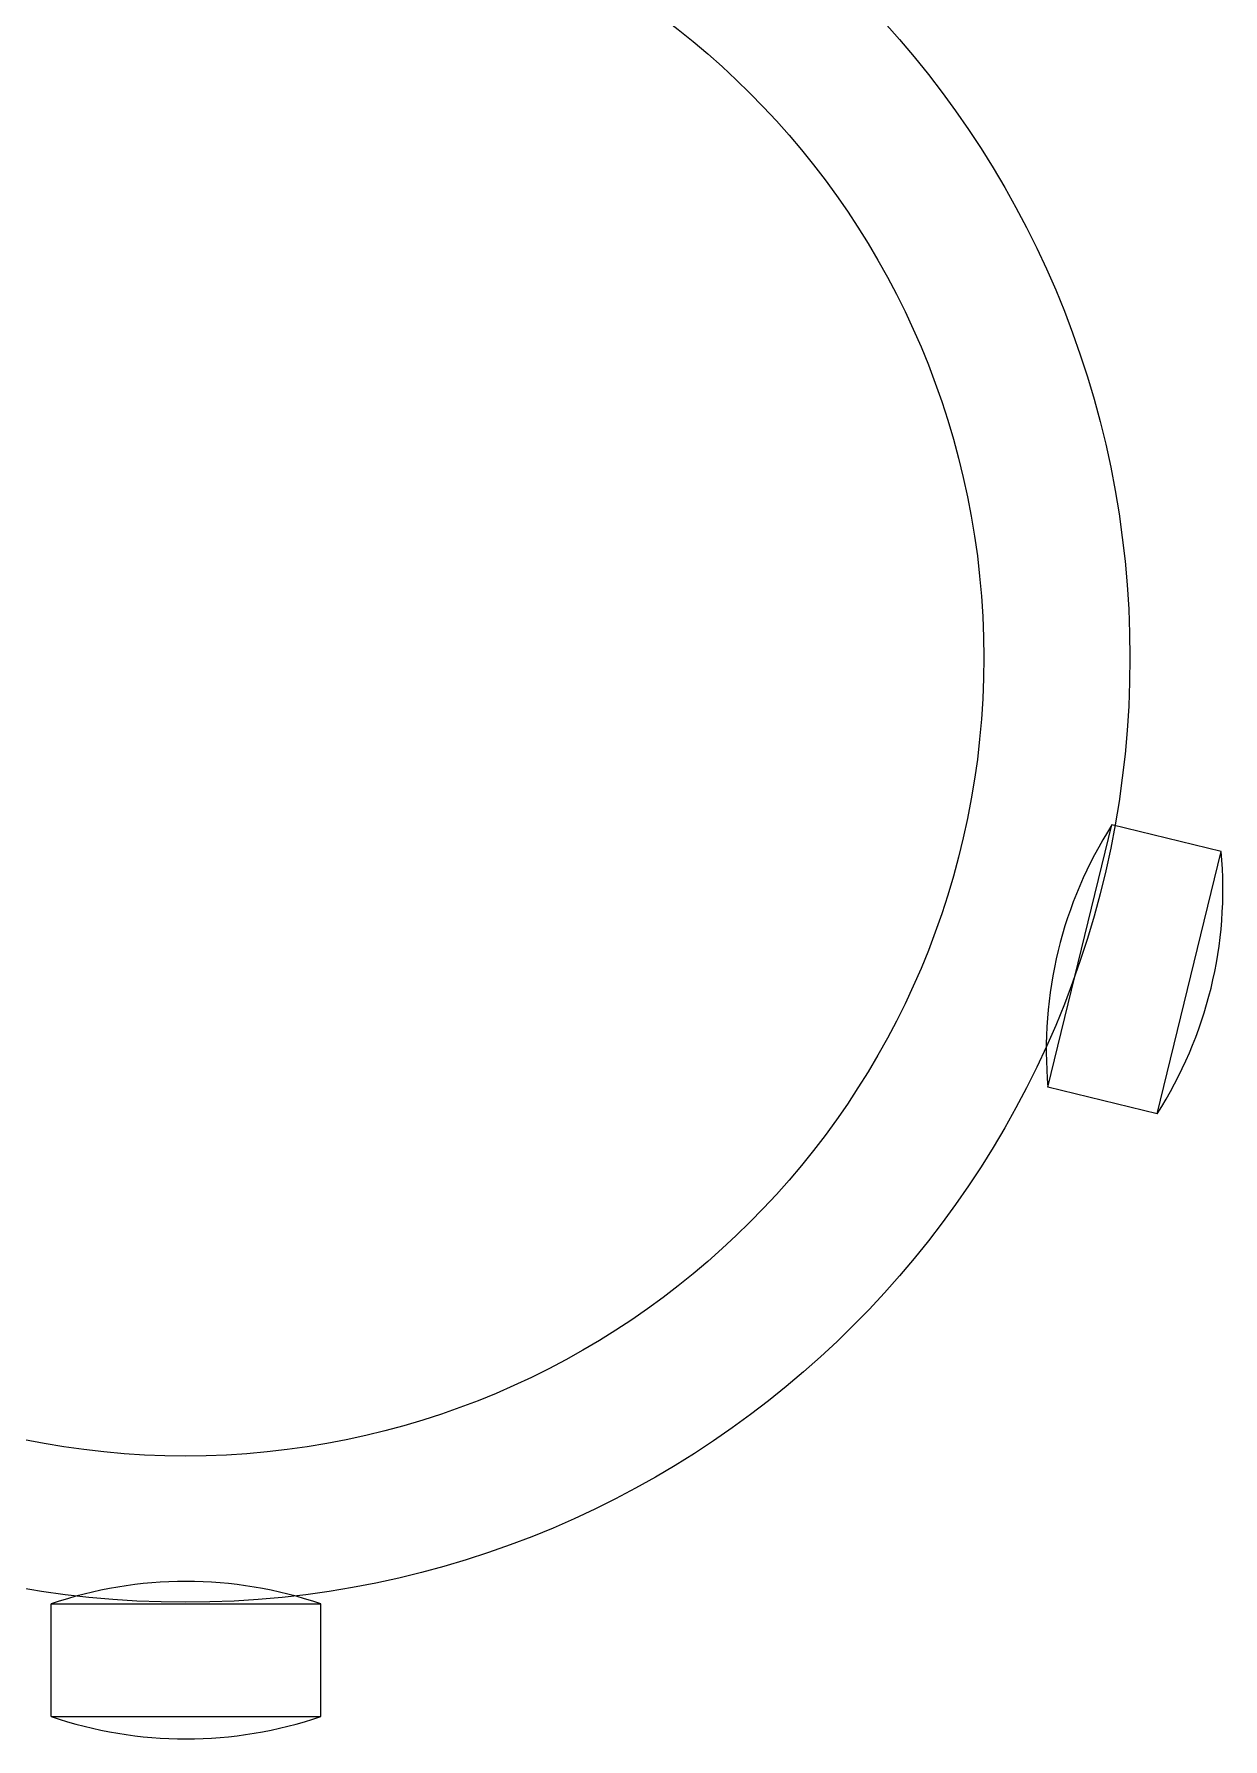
# Model space of a CAD drawing. Header units: inches. Extents: x -12418 to 57169, y -29325 to 19878.
# Drawn here: x 47936.5 to 48200.9, y -11707.2 to -11328.2 of the extents above; entities that cross this region are included whole.
import ezdxf

# ---------------------------------------------------------------- set-up
doc = ezdxf.new("R2010")
doc.units = ezdxf.units.IN
doc.header["$LTSCALE"] = 25
doc.header["$MEASUREMENT"] = 0
doc.linetypes.add('DASHDOT', pattern=[25.4, 12.7, -6.35, 0, -6.35])
doc.layers.get('0').update_dxf_attribs({"color": 8})
doc.layers.add('00-Ground Floor$0$LOADING', color=253, linetype='Continuous', lineweight=5)
doc.layers.add('E-LITE-CLNG-CNDT', color=6, linetype='DASHDOT', lineweight=35)

# ---------------------------------------------------------------- blocks, each defined once
blk = doc.blocks.new('00-Ground Floor$0$HF10037-P')
for p, q in [((0.24593541661087, 0.1339710924200324), (0.1859354166108695, 0.1339710924200324)), ((0.1859354166108695, 0.1339710924201016), (0.1859354166108695, 0.1089710924200249)), ((0.24593541661087, 0.1339710924201016), (0.24593541661087, 0.1089710924200249)), ((0.24593541661087, 0.1089710924200338), (0.1859354166108695, 0.1089710924200338)), ((-2e-16, 0), (-0.0142442972668318, -0.0582846463090769)), ((-6.75e-14, 1.64e-14), (0.0242852692954554, -0.0059351238611818)), ((0.024285269295447, -0.0059351238611791), (0.0100409720286154, -0.0642197701702565)), ((-0.014244297266899, -0.0582846463090605), (0.0100409720286241, -0.0642197701702585))]:
    blk.add_line(p, q)
for radius in [0.21, 0.1775]:
    blk.add_circle((0.2160525138592424, -0.1014039041790848), radius)
for centre, radius, start, end in [((0.2159354166108698, 0.0464710924200125), 0.0925000000000189, 71.07535558395259, 108.9246444160473), ((0.2159354166108698, 0.1964710924200199), 0.092499999999987, 251.075355583946, 288.9246444160542), ((0.0778762939006732, -0.0499152566686725), 0.0925000000000189, 147.341926456288, 185.1912152883827), ((-0.0678353218720254, -0.0143045135015925), 0.092499999999987, 327.3419264562813, 5.19121528838951)]:
    blk.add_arc(centre, radius, start, end)
blk = doc.blocks.new('00-Ground Floor')
at = {"layer": '00-Ground Floor$0$LOADING', "xscale": 1000, "yscale": 1000, "zscale": 1000, "rotation": 180}
blk.add_blockref('00-Ground Floor$0$HF10037-P', (48186.23217236265, -11568.24014040735, 1.320920648805889e-05), dxfattribs=at)

msp = doc.modelspace()

# ---------------------------------------------------------------- block references
at = {"layer": 'E-LITE-CLNG-CNDT'}
msp.add_blockref('00-Ground Floor', (0, 0), dxfattribs=at)

doc.saveas('drawing.dxf')
